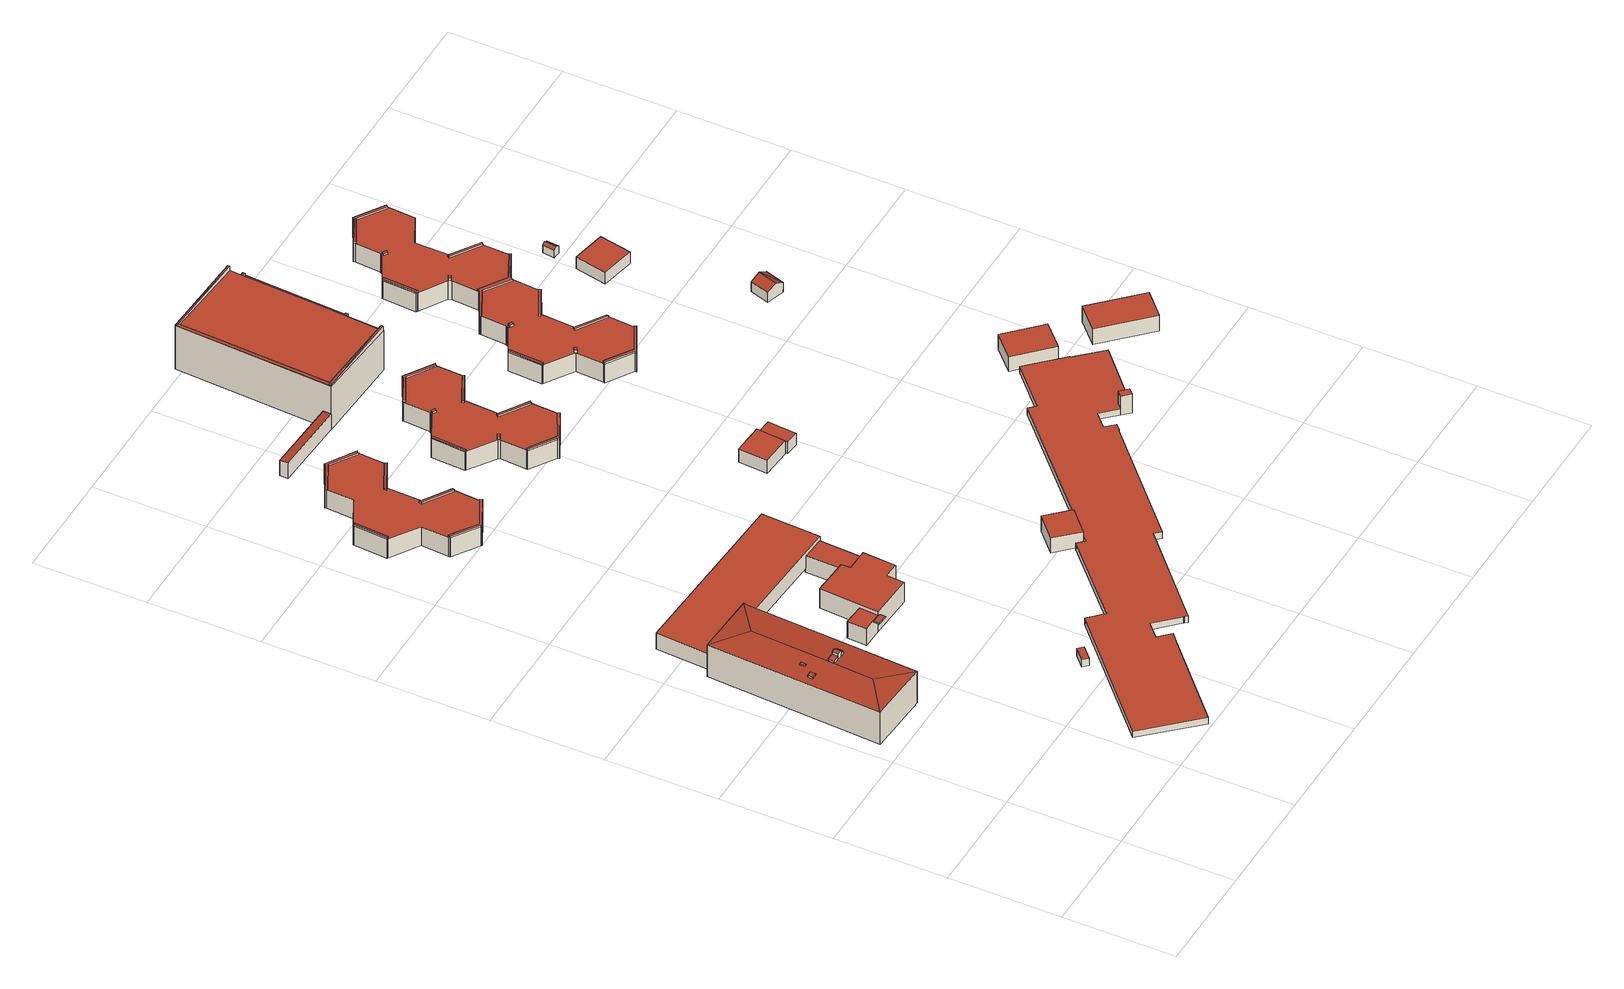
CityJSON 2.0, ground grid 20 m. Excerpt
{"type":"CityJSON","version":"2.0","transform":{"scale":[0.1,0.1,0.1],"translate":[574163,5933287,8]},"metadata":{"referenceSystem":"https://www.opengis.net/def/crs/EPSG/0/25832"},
"CityObjects":{
"building1":{"type":"Building","attributes":{"Grundfläche 2D":"351.339431","Grundhöhe NN":"10.779"},"children":["building1-1","building1-2","building1-3","building1-4","building1-5"],"geometry":[{"type":"Solid","lod":"3","boundaries":[[[[0,1,2,3,4,5,6]],[[4,3,7]],[[8,0,6]],[[8,7,3,2,1,0]],[[6,5,4,9,10]],[[8,6,10,11]],[[7,8,11,12]],[[4,7,12,9]],[[10,9,12,11]]]],"semantics":{"surfaces":[{"type":"RoofSurface"},{"type":"WallSurface"},{"type":"GroundSurface"}],"values":[[0,0,0,0,1,1,1,1,2]]}}]},
"building1-1":{"type":"BuildingInstallation","parents":["building1"],"geometry":[{"type":"MultiSurface","lod":"3","boundaries":[[[13,14,15,16]],[[17,18,16,15]],[[18,19,13,16]],[[19,20,14,13]]],"semantics":{"surfaces":[{"type":"RoofSurface"},{"type":"WallSurface"}],"values":[0,1,1,1]}}]},
"building1-2":{"type":"BuildingInstallation","parents":["building1"],"geometry":[{"type":"MultiSurface","lod":"3","boundaries":[[[21,22,23,24]],[[20,25,26,24,23,14]],[[26,27,21,24]],[[28,17,15,22,21,27]],[[15,14,23,22]]],"semantics":{"surfaces":[{"type":"RoofSurface"},{"type":"WallSurface"}],"values":[0,1,1,1,1]}}]},
"building1-3":{"type":"BuildingInstallation","parents":["building1"],"geometry":[{"type":"MultiSurface","lod":"3","boundaries":[[[29,30,31,32]],[[32,31,33,34]],[[29,32,34,35]],[[30,29,35,36]],[[31,30,36,33]]],"semantics":{"surfaces":[{"type":"RoofSurface"},{"type":"WallSurface"}],"values":[0,1,1,1,1]}}]},
"building1-4":{"type":"BuildingInstallation","parents":["building1"],"geometry":[{"type":"MultiSurface","lod":"3","boundaries":[[[27,26,37,38,39]],[[25,40,37,26]],[[40,41,42,39,38,37]],[[43,28,27,39,42]]],"semantics":{"surfaces":[{"type":"RoofSurface"},{"type":"WallSurface"}],"values":[0,1,1,1]}}]},
"building1-5":{"type":"BuildingInstallation","parents":["building1"],"geometry":[{"type":"MultiSurface","lod":"3","boundaries":[[[44,45,46,47]],[[46,45,48,49]],[[47,46,49,50]],[[44,47,50,51]],[[45,44,51,48]]],"semantics":{"surfaces":[{"type":"RoofSurface"},{"type":"WallSurface"}],"values":[0,1,1,1,1]}}]},
"building2":{"type":"Building","attributes":{"Grundfläche 2D":"3.520420","Grundhöhe NN":"10.067"},"geometry":[{"type":"Solid","lod":"3","boundaries":[[[[52,53,54,55]],[[56,57,55,54]],[[57,58,52,55]],[[58,59,53,52]],[[59,56,54,53]],[[59,58,57,56]]]],"semantics":{"surfaces":[{"type":"RoofSurface"},{"type":"WallSurface"},{"type":"GroundSurface"}],"values":[[0,1,1,1,1,2]]}}]},
"building3":{"type":"Building","attributes":{"Grundfläche 2D":"336.645387","Grundhöhe NN":"10.838"},"geometry":[{"type":"Solid","lod":"3","boundaries":[[[[60,61,62,63,64,65,66]],[[63,62,67,68]],[[64,63,68,69]],[[65,64,69,70]],[[66,65,70,10]],[[60,66,10,71]],[[62,61,60,71,72,67]],[[71,10,70,69,68,67,72]]]],"semantics":{"surfaces":[{"type":"RoofSurface"},{"type":"WallSurface"},{"type":"GroundSurface"}],"values":[[0,1,1,1,1,1,1,2]]}}]},
"building4":{"type":"Building","attributes":{"Grundfläche 2D":"141.285408","Grundhöhe NN":"10.128"},"children":["building4-1"],"geometry":[{"type":"Solid","lod":"3","boundaries":[[[[73,74,75,76,77]],[[78,79,80,81,82,83]],[[84,85,86,87,88,89,90,91,92]],[[83,87,86,93,94,78]],[[87,83,82,88]],[[95,89,88,82,81,96]],[[73,90,89,95,97,74]],[[92,91,90,73,98,99,100,101]],[[84,92,101,102]],[[85,84,102,103]],[[86,85,103,93]],[[75,74,97,104]],[[76,75,104,105]],[[98,73,77,76,105,99]],[[81,80,106,96]],[[79,78,94,107]],[[80,79,107,106]],[[95,96,106,107,94,93,103,102,101,100,99,105,104,97]]]],"semantics":{"surfaces":[{"type":"RoofSurface"},{"type":"WallSurface"},{"type":"GroundSurface"}],"values":[[0,0,0,1,1,1,1,1,1,1,1,1,1,1,1,1,1,2]]}}]},
"building4-1":{"type":"BuildingInstallation","parents":["building4"],"geometry":[{"type":"MultiSurface","lod":"3","boundaries":[[[108,109,110,73,77]],[[110,111,98,73]],[[73,98,112,77]],[[108,77,112,113]],[[109,108,113,114]],[[110,109,114,111]],[[98,111,114,113,112]]],"semantics":{"surfaces":[{"type":"RoofSurface"},{"type":"WallSurface"},{"type":"OuterCeilingSurface"}],"values":[0,1,1,1,1,1,2]}}]},
"building5":{"type":"Building","attributes":{"Grundfläche 2D":"256.558900","Grundhöhe NN":"11.450"},"children":["building5-1","building5-2","building5-3","building5-4","building5-5"],"geometry":[{"type":"Solid","lod":"3","boundaries":[[[[115,116,117,118,119,120,121,122,123,124,125,126,127,128,129,130,131,132,133,134,135,136,137,138,139,140,141,142,143,144,145]],[[124,123,146,147]],[[125,124,147,148]],[[126,125,148,149]],[[127,126,149,150]],[[128,127,150,151]],[[129,128,151,152]],[[130,129,152,153]],[[131,130,153,154]],[[132,131,154,155]],[[133,132,155,156]],[[134,133,156,157]],[[135,134,157,158]],[[136,135,158,159]],[[137,136,159,160]],[[138,137,160,161]],[[139,138,161,162]],[[140,139,162,163]],[[141,140,163,164]],[[142,141,164,165]],[[143,142,165,166]],[[144,143,166,167]],[[145,144,167,168]],[[115,145,168,169]],[[116,115,169,170]],[[117,116,170,171]],[[118,117,171,172]],[[119,118,172,173]],[[120,119,173,174]],[[121,120,174,175]],[[122,121,175,176]],[[123,122,176,146]],[[160,159,158,157,156,155,154,153,152,151,150,149,148,147,146,176,175,174,173,172,171,170,169,168,167,166,165,164,163,162,161]]]],"semantics":{"surfaces":[{"type":"RoofSurface"},{"type":"WallSurface"},{"type":"GroundSurface"}],"values":[[0,1,1,1,1,1,1,1,1,1,1,1,1,1,1,1,1,1,1,1,1,1,1,1,1,1,1,1,1,1,1,1,2]]}}]},
"building5-1":{"type":"BuildingInstallation","parents":["building5"],"geometry":[{"type":"MultiSurface","lod":"3","boundaries":[[[177,178,179,180,181]],[[182,126,127,178,177]],[[127,128,183,179,178]],[[184,181,180,179,183,185]],[[184,182,177,181]]],"semantics":{"surfaces":[{"type":"RoofSurface"},{"type":"WallSurface"}],"values":[0,1,1,1,1]}}]},
"building5-2":{"type":"BuildingInstallation","parents":["building5"],"geometry":[{"type":"MultiSurface","lod":"3","boundaries":[[[186,187,188,189]],[[143,144,187,186]],[[144,145,190,188,187]],[[189,188,190,191]],[[142,143,186,189,191]]],"semantics":{"surfaces":[{"type":"RoofSurface"},{"type":"WallSurface"}],"values":[0,1,1,1,1]}}]},
"building5-3":{"type":"BuildingInstallation","parents":["building5"],"geometry":[{"type":"MultiSurface","lod":"3","boundaries":[[[192,193,194,195,196,197,198,199,200]],[[122,123,201,196,195,194]],[[201,202,197,196]],[[198,197,202,203]],[[203,118,119,200,199,198]],[[119,120,192,200]],[[120,121,193,192]],[[121,122,194,193]]],"semantics":{"surfaces":[{"type":"RoofSurface"},{"type":"WallSurface"}],"values":[0,1,1,1,1,1,1,1]}}]},
"building5-4":{"type":"BuildingInstallation","parents":["building5"],"geometry":[{"type":"MultiSurface","lod":"3","boundaries":[[[204,205,206,207]],[[208,129,130,205,204]],[[206,205,130,209]],[[207,206,209,210]],[[204,207,210,208]]],"semantics":{"surfaces":[{"type":"RoofSurface"},{"type":"WallSurface"}],"values":[0,1,1,1,1]}}]},
"building5-5":{"type":"BuildingInstallation","parents":["building5"],"geometry":[{"type":"MultiSurface","lod":"3","boundaries":[[[211,212,213,214,215,216,217,218,219]],[[138,139,220,215,214,213]],[[216,215,220,221]],[[221,222,217,216]],[[222,134,135,219,218,217]],[[135,136,211,219]],[[136,137,212,211]],[[137,138,213,212]]],"semantics":{"surfaces":[{"type":"RoofSurface"},{"type":"WallSurface"}],"values":[0,1,1,1,1,1,1,1]}}]},
"building6":{"type":"Building","attributes":{"Grundfläche 2D":"19.382523","Grundhöhe NN":"11.910"},"geometry":[{"type":"Solid","lod":"3","boundaries":[[[[223,224,225,226,227]],[[223,227,228,229]],[[225,224,223,229,230,231]],[[226,225,231,232]],[[227,226,232,228]],[[231,230,229,228,232]]]],"semantics":{"surfaces":[{"type":"RoofSurface"},{"type":"WallSurface"},{"type":"GroundSurface"}],"values":[[0,1,1,1,1,2]]}}]},
"building7":{"type":"Building","attributes":{"Grundfläche 2D":"1086.106049","Grundhöhe NN":"9.186"},"geometry":[{"type":"Solid","lod":"3","boundaries":[[[[233,234,235,236]],[[237,238,239,240,241,242,243,244,245,246,247,248,249,250,251,252,253,254,255,256,257,258,259,260,261,262,263,264,265,266,267]],[[235,238,268,269,236]],[[236,269,270,240,233]],[[233,240,239,234]],[[234,239,238,235]],[[242,241,271,272]],[[243,242,272,273]],[[244,243,273,274]],[[245,244,274,275]],[[246,245,275,276]],[[247,246,276,277]],[[248,247,277,278]],[[249,248,278,279]],[[250,249,279,280]],[[251,250,280,281]],[[252,251,281,282]],[[253,252,282,283]],[[254,253,283,284]],[[255,254,284,285]],[[256,255,285,286]],[[257,256,286,287]],[[258,257,287,288]],[[259,258,288,289]],[[260,259,289,290]],[[261,260,290,291]],[[262,261,291,292]],[[263,262,292,293]],[[264,263,293,294]],[[265,264,294,295]],[[266,265,295,296]],[[267,266,296,297]],[[237,267,297,298]],[[238,237,298,268]],[[241,240,270,271]],[[298,297,296,295,294,293,292,291,290,289,288,287,286,285,284,283,282,281,280,279,278,277,276,275,274,273,272,271,270,269,268]]]],"semantics":{"surfaces":[{"type":"RoofSurface"},{"type":"WallSurface"},{"type":"GroundSurface"}],"values":[[0,0,1,1,1,1,1,1,1,1,1,1,1,1,1,1,1,1,1,1,1,1,1,1,1,1,1,1,1,1,1,1,1,1,1,2]]}}]},
"building8":{"type":"Building","attributes":{"Grundfläche 2D":"27.880095","Grundhöhe NN":"9.186"},"geometry":[{"type":"Solid","lod":"3","boundaries":[[[[299,300,301,302]],[[303,304,302,301]],[[304,305,299,302]],[[305,306,300,299]],[[306,303,301,300]],[[306,305,304,303]]]],"semantics":{"surfaces":[{"type":"RoofSurface"},{"type":"WallSurface"},{"type":"GroundSurface"}],"values":[[0,1,1,1,1,2]]}}]},
"building9":{"type":"Building","attributes":{"Grundfläche 2D":"256.251698","Grundhöhe NN":"11.446"},"children":["building9-1","building9-2","building9-3","building9-4","building9-5","building9-6","building9-7"],"geometry":[{"type":"Solid","lod":"3","boundaries":[[[[307,308,309,310,311,312,313,314,315,316,317,318,319,320,321,322,323,324,325,326,327,328,329,330,331,332,333,334,335,336,337,338,339,340,341,342]],[[311,310,343,344]],[[312,311,344,345]],[[313,312,345,346]],[[314,313,346,347]],[[315,314,347,348]],[[349,317,316,315,348,350]],[[318,317,349,351]],[[319,318,351,352]],[[320,319,352,353]],[[321,320,353,354]],[[322,321,354,355]],[[323,322,355,356]],[[324,323,356,357]],[[325,324,357,358]],[[326,325,358,359]],[[327,326,359,360]],[[328,327,360,361]],[[329,328,361,362]],[[330,329,362,363]],[[331,330,363,364]],[[332,331,364,365]],[[333,332,365,366]],[[334,333,366,367]],[[335,334,367,368]],[[336,335,368,369]],[[337,336,369,370]],[[338,337,370,371]],[[339,338,371,372]],[[340,339,372,373]],[[341,340,373,374]],[[342,341,374,375]],[[307,342,375,376]],[[308,307,376,377]],[[309,308,377,378]],[[310,309,378,343]],[[370,369,368,367,366,365,364,363,362,361,360,359,358,357,356,355,354,353,352,351,349,350,348,347,346,345,344,343,378,377,376,375,374,373,372,371]]]],"semantics":{"surfaces":[{"type":"RoofSurface"},{"type":"WallSurface"},{"type":"GroundSurface"}],"values":[[0,1,1,1,1,1,1,1,1,1,1,1,1,1,1,1,1,1,1,1,1,1,1,1,1,1,1,1,1,1,1,1,1,1,1,1,2]]}}]},
"building9-1":{"type":"BuildingInstallation","parents":["building9"],"geometry":[{"type":"MultiSurface","lod":"3","boundaries":[[[379,380,381,382,383,384,385,386,387]],[[309,310,388,383,382,381]],[[388,389,384,383]],[[385,384,389,390]],[[390,341,342,387,386,385]],[[342,307,379,387]],[[307,308,380,379]],[[308,309,381,380]]],"semantics":{"surfaces":[{"type":"RoofSurface"},{"type":"WallSurface"}],"values":[0,1,1,1,1,1,1,1]}}]},
"building9-2":{"type":"BuildingInstallation","parents":["building9"],"geometry":[{"type":"MultiSurface","lod":"3","boundaries":[[[391,392,393,394]],[[395,396,392,391]],[[396,397,393,392]],[[394,393,397,314]],[[314,315,395,391,394]]],"semantics":{"surfaces":[{"type":"RoofSurface"},{"type":"WallSurface"}],"values":[0,1,1,1,1]}}]},
"building9-3":{"type":"BuildingInstallation","parents":["building9"],"geometry":[{"type":"MultiSurface","lod":"3","boundaries":[[[398,399,400,401,402,403,404,405]],[[325,326,406,398,405]],[[399,398,406,407]],[[407,408,400,399]],[[408,321,322,402,401,400]],[[322,323,403,402]],[[323,324,404,403]],[[324,325,405,404]]],"semantics":{"surfaces":[{"type":"RoofSurface"},{"type":"WallSurface"}],"values":[0,1,1,1,1,1,1,1]}}]},
"building9-4":{"type":"BuildingInstallation","parents":["building9"],"geometry":[{"type":"MultiSurface","lod":"3","boundaries":[[[409,410,411,412,413,414]],[[410,409,415,416]],[[416,332,333,412,411,410]],[[333,334,413,412]],[[334,335,415,409,414,413]]],"semantics":{"surfaces":[{"type":"RoofSurface"},{"type":"WallSurface"}],"values":[0,1,1,1,1]}}]},
"building9-5":{"type":"BuildingInstallation","parents":["building9"],"geometry":[{"type":"MultiSurface","lod":"3","boundaries":[[[417,418,419,420]],[[421,422,420,419]],[[417,420,422,423]],[[423,424,418,417]],[[419,418,424,421]]],"semantics":{"surfaces":[{"type":"RoofSurface"},{"type":"WallSurface"}],"values":[0,1,1,1,1]}}]},
"building9-6":{"type":"BuildingInstallation","parents":["building9"],"geometry":[{"type":"MultiSurface","lod":"3","boundaries":[[[425,426,427,428]],[[428,427,429,430]],[[430,431,425,428]],[[426,425,431,432]],[[432,429,427,426]]],"semantics":{"surfaces":[{"type":"RoofSurface"},{"type":"WallSurface"}],"values":[0,1,1,1,1]}}]},
"building9-7":{"type":"BuildingInstallation","parents":["building9"],"geometry":[{"type":"MultiSurface","lod":"3","boundaries":[[[433,434,435,436]],[[317,318,434,433,437]],[[318,438,435,434]],[[438,439,436,435]],[[439,437,433,436]]],"semantics":{"surfaces":[{"type":"RoofSurface"},{"type":"WallSurface"}],"values":[0,1,1,1,1]}}]},
"building10":{"type":"Building","attributes":{"Grundfläche 2D":"41.699483","Grundhöhe NN":"11.208"},"geometry":[{"type":"Solid","lod":"3","boundaries":[[[[440,441,442,443,444,445]],[[446,447,448,449]],[[444,443,450,451]],[[445,444,451,452]],[[440,445,452,453]],[[441,440,453,454]],[[442,441,454,455]],[[446,449,456,457]],[[447,446,457,458]],[[448,447,458,459]],[[443,442,455,456,449,448,459,450]],[[450,459,458,457,456,455,454,453,452,451]]]],"semantics":{"surfaces":[{"type":"RoofSurface"},{"type":"WallSurface"},{"type":"GroundSurface"}],"values":[[0,0,1,1,1,1,1,1,1,1,1,2]]}}]},
"building11":{"type":"Building","attributes":{"Grundfläche 2D":"546.379090","Grundhöhe NN":"11.839"},"children":["building11-1","building11-2"],"geometry":[{"type":"Solid","lod":"3","boundaries":[[[[460,461,462]],[[463,461,460]],[[464,465,466,467,463]],[[467,461,463]],[[468,469,465]],[[469,466,465]],[[470,471,469,468]],[[472,466,469]],[[473,461,467]],[[474,475,476,477,478,479,480,481,482]],[[483,484,485]],[[486,485,484,487,488,489]],[[485,486,460,462]],[[463,460,486,489]],[[463,489,488,465,464]],[[488,487,468,465]],[[470,468,487,490]],[[471,470,490,491]],[[471,491,492,472,469]],[[466,472,492,493,473,467]],[[493,485,462,461,473]],[[478,477,494,495]],[[477,476,496,494]],[[474,482,497,498]],[[475,474,498,499]],[[476,475,499,496]],[[483,485,493,500,501,502]],[[482,481,480,487,484,483,502,497]],[[490,487,480,479,503]],[[478,504,491,490,503,479]],[[491,504,478,495,505,492]],[[493,492,505,500]],[[498,497,502,501,500,505,495,494,496,499]]]],"semantics":{"surfaces":[{"type":"RoofSurface"},{"type":"WallSurface"},{"type":"GroundSurface"}],"values":[[0,0,0,0,0,0,0,0,0,0,0,0,1,1,1,1,1,1,1,1,1,1,1,1,1,1,1,1,1,1,1,1,2]]}}]},
"building11-1":{"type":"BuildingInstallation","parents":["building11"],"geometry":[{"type":"MultiSurface","lod":"3","boundaries":[[[506,504,503,507]],[[507,503,479,508]],[[508,477,506,507]],[[477,478,504,506]],[[503,504,478,479]]],"semantics":{"surfaces":[{"type":"RoofSurface"},{"type":"WallSurface"}],"values":[0,1,1,1,1]}}]},
"building11-2":{"type":"BuildingInstallation","parents":["building11"],"geometry":[{"type":"MultiSurface","lod":"3","boundaries":[[[509,510,511,512]],[[482,474,512,511]],[[474,513,509,512]],[[510,509,513,481]],[[481,482,511,510]]],"semantics":{"surfaces":[{"type":"RoofSurface"},{"type":"WallSurface"}],"values":[0,1,1,1,1]}}]},
"building12":{"type":"Building","attributes":{"Grundfläche 2D":"509.854053","Grundhöhe NN":"11.543"},"children":["building12-1","building12-2","building12-3","building12-4","building12-5","building12-6","building12-7","building12-8","building12-9","building12-10","building12-11","building12-12"],"geometry":[{"type":"Solid","lod":"3","boundaries":[[[[514,515,516,517,518,519,520,521,522,523,524,525,526,527,528,529,530,531,532,533,534,535,536,537,538,539,540,541,542,543,544,545,546,547,548,549,550,551,552,553,554,555,556,557,558,559,560,561,562,563,564,565,566,567,568,569,570,571,572,573]],[[520,519,574,575]],[[521,520,575,576]],[[522,521,576,577]],[[523,522,577,578]],[[524,523,578,579]],[[525,524,579,580]],[[526,525,580,581]],[[527,526,581,582]],[[528,527,582,583]],[[529,528,583,584]],[[530,529,584,585]],[[531,530,585,586]],[[532,531,586,587]],[[533,532,587,588]],[[534,533,588,589]],[[535,534,589,590]],[[536,535,590,591]],[[537,536,591,592]],[[538,537,592,593]],[[539,538,593,594]],[[540,539,594,595]],[[541,540,595,596]],[[542,541,596,597]],[[543,542,597,598]],[[544,543,598,599]],[[545,544,599,600]],[[546,545,600,601]],[[547,546,601,602]],[[548,547,602,603]],[[549,548,603,604]],[[550,549,604,605]],[[551,550,605,606]],[[552,551,606,607]],[[553,552,607,608]],[[554,553,608,609]],[[555,554,609,610]],[[556,555,610,611]],[[557,556,611,612]],[[558,557,612,613]],[[559,558,613,614]],[[560,559,614,615]],[[561,560,615,616]],[[562,561,616,617]],[[563,562,617,618]],[[564,563,618,619]],[[565,564,619,620]],[[566,565,620,621]],[[567,566,621,622]],[[568,567,622,623]],[[569,568,623,624]],[[570,569,624,625]],[[571,570,625,626]],[[572,571,626,627]],[[573,572,627,628]],[[514,573,628,629]],[[515,514,629,630]],[[516,515,630,631]],[[517,516,631,632]],[[518,517,632,633]],[[519,518,633,574]],[[623,622,621,620,619,618,617,616,615,614,613,612,611,610,609,608,607,606,605,604,603,602,601,600,599,598,597,596,595,594,593,592,591,590,589,588,587,586,585,584,583,582,581,580,579,578,577,576,575,574,633,632,631,630,629,628,627,626,625,624]]]],"semantics":{"surfaces":[{"type":"RoofSurface"},{"type":"WallSurface"},{"type":"GroundSurface"}],"values":[[0,1,1,1,1,1,1,1,1,1,1,1,1,1,1,1,1,1,1,1,1,1,1,1,1,1,1,1,1,1,1,1,1,1,1,1,1,1,1,1,1,1,1,1,1,1,1,1,1,1,1,1,1,1,1,1,1,1,1,1,1,2]]}}]},
"building12-1":{"type":"BuildingInstallation","parents":["building12"],"geometry":[{"type":"MultiSurface","lod":"3","boundaries":[[[634,635,636,637,638,639,640,641,642]],[[544,545,636,635]],[[545,643,637,636]],[[643,644,638,637]],[[639,638,644,645]],[[645,540,640,639]],[[540,541,641,640]],[[541,542,642,641]],[[542,543,634,642]],[[543,544,635,634]]],"semantics":{"surfaces":[{"type":"RoofSurface"},{"type":"WallSurface"}],"values":[0,1,1,1,1,1,1,1,1,1]}}]},
"building12-2":{"type":"BuildingInstallation","parents":["building12"],"geometry":[{"type":"MultiSurface","lod":"3","boundaries":[[[646,647,648,649,650]],[[521,522,651,648,647]],[[649,648,651,652]],[[652,519,520,646,650,649]],[[520,521,647,646]]],"semantics":{"surfaces":[{"type":"RoofSurface"},{"type":"WallSurface"}],"values":[0,1,1,1,1]}}]},
"building12-3":{"type":"BuildingInstallation","parents":["building12"],"geometry":[{"type":"MultiSurface","lod":"3","boundaries":[[[653,654,655,656]],[[656,655,657,658]],[[658,659,653,656]],[[654,653,659,660]],[[655,654,660,657]]],"semantics":{"surfaces":[{"type":"RoofSurface"},{"type":"WallSurface"}],"values":[0,1,1,1,1]}}]},
"building12-4":{"type":"BuildingInstallation","parents":["building12"],"geometry":[{"type":"MultiSurface","lod":"3","boundaries":[[[661,662,663,664,665,666,667,668,669,670,671,672,673,674,675]],[[560,561,676,667,666,665]],[[668,667,676,677]],[[677,678,679,670,669,668]],[[679,526,527,672,671,670]],[[527,528,673,672]],[[528,529,680,675,674,673]],[[661,675,680,681]],[[681,682,662,661]],[[682,558,559,664,663,662]],[[559,560,665,664]]],"semantics":{"surfaces":[{"type":"RoofSurface"},{"type":"WallSurface"}],"values":[0,1,1,1,1,1,1,1,1,1,1]}}]},
"building12-5":{"type":"BuildingInstallation","parents":["building12"],"geometry":[{"type":"MultiSurface","lod":"3","boundaries":[[[683,684,685,686]],[[684,683,687,688]],[[688,689,685,684]],[[686,685,689,549]],[[549,550,687,683,686]]],"semantics":{"surfaces":[{"type":"RoofSurface"},{"type":"WallSurface"}],"values":[0,1,1,1,1]}}]},
"building12-6":{"type":"BuildingInstallation","parents":["building12"],"geometry":[{"type":"MultiSurface","lod":"3","boundaries":[[[690,691,692,693,694,695,696,697]],[[572,573,698,693,692,691]],[[694,693,698,699]],[[699,700,695,694]],[[700,569,696,695]],[[569,570,697,696]],[[570,571,690,697]],[[571,572,691,690]]],"semantics":{"surfaces":[{"type":"RoofSurface"},{"type":"WallSurface"}],"values":[0,1,1,1,1,1,1,1]}}]},
"building12-7":{"type":"BuildingInstallation","parents":["building12"],"geometry":[{"type":"MultiSurface","lod":"3","boundaries":[[[701,702,703,704]],[[704,703,705,706]],[[701,704,706,707]],[[702,701,707,708]],[[703,702,708,705]]],"semantics":{"surfaces":[{"type":"RoofSurface"},{"type":"WallSurface"}],"values":[0,1,1,1,1]}}]},
"building12-8":{"type":"BuildingInstallation","parents":["building12"],"geometry":[{"type":"MultiSurface","lod":"3","boundaries":[[[709,710,711,712]],[[712,711,713,714]],[[714,715,709,712]],[[710,709,715,716]],[[716,713,711,710]]],"semantics":{"surfaces":[{"type":"RoofSurface"},{"type":"WallSurface"}],"values":[0,1,1,1,1]}}]},
"building12-9":{"type":"BuildingInstallation","parents":["building12"],"geometry":[{"type":"MultiSurface","lod":"3","boundaries":[[[717,718,719,720]],[[720,719,721,722]],[[722,723,717,720]],[[718,717,723,724]],[[724,721,719,718]]],"semantics":{"surfaces":[{"type":"RoofSurface"},{"type":"WallSurface"}],"values":[0,1,1,1,1]}}]},
"building12-10":{"type":"BuildingInstallation","parents":["building12"],"geometry":[{"type":"MultiSurface","lod":"3","boundaries":[[[725,726,727,728]],[[729,730,726,725]],[[730,553,554,727,726]],[[554,731,728,727]],[[731,729,725,728]]],"semantics":{"surfaces":[{"type":"RoofSurface"},{"type":"WallSurface"}],"values":[0,1,1,1,1]}}]},
"building12-11":{"type":"BuildingInstallation","parents":["building12"],"geometry":[{"type":"MultiSurface","lod":"3","boundaries":[[[732,733,734,735]],[[736,733,732,565,566]],[[734,733,736,737]],[[738,735,734,737]],[[732,735,738,565]]],"semantics":{"surfaces":[{"type":"RoofSurface"},{"type":"WallSurface"}],"values":[0,1,1,1,1]}}]},
"building12-12":{"type":"BuildingInstallation","parents":["building12"],"geometry":[{"type":"MultiSurface","lod":"3","boundaries":[[[739,740,741,742,743]],[[744,535,741,740]],[[535,536,742,741]],[[536,537,745,739,743,742]],[[744,740,739,745]]],"semantics":{"surfaces":[{"type":"RoofSurface"},{"type":"WallSurface"}],"values":[0,1,1,1,1]}}]},
"building13":{"type":"Building","attributes":{"Grundfläche 2D":"44.753255","Grundhöhe NN":"8.261"},"geometry":[{"type":"Solid","lod":"3","boundaries":[[[[746,747,748,749]],[[750,751,749,748]],[[751,752,746,749]],[[752,753,747,746]],[[753,750,748,747]],[[753,752,751,750]]]],"semantics":{"surfaces":[{"type":"RoofSurface"},{"type":"WallSurface"},{"type":"GroundSurface"}],"values":[[0,1,1,1,1,2]]}}]},
"building14":{"type":"Building","attributes":{"Grundfläche 2D":"12.647033","Grundhöhe NN":"11.304"},"geometry":[{"type":"Solid","lod":"3","boundaries":[[[[754,755,756]],[[757,755,754]],[[758,757,754,759]],[[756,755,760,761]],[[759,754,756,761,762]],[[758,759,762,763]],[[760,755,757,758,763]],[[761,760,763,762]]]],"semantics":{"surfaces":[{"type":"RoofSurface"},{"type":"WallSurface"},{"type":"GroundSurface"}],"values":[[0,0,0,1,1,1,1,2]]}}]},
"building15":{"type":"Building","attributes":{"Grundfläche 2D":"35.865551","Grundhöhe NN":"11.592"},"geometry":[{"type":"Solid","lod":"3","boundaries":[[[[764,765,766,767]],[[768,769,767,766]],[[769,770,764,767]],[[770,771,765,764]],[[771,768,766,765]],[[771,770,769,768]]]],"semantics":{"surfaces":[{"type":"RoofSurface"},{"type":"WallSurface"},{"type":"GroundSurface"}],"values":[[0,1,1,1,1,2]]}}]},
"building16":{"type":"Building","attributes":{"Grundfläche 2D":"2.549662","Grundhöhe NN":"11.665"},"geometry":[{"type":"Solid","lod":"3","boundaries":[[[[772,773,774,775]],[[776,772,777]],[[772,776,773]],[[775,774,778,779]],[[780,777,772,775,779,781]],[[776,777,780,782]],[[778,774,773,776,782]],[[780,781,779,778,782]]]],"semantics":{"surfaces":[{"type":"RoofSurface"},{"type":"WallSurface"},{"type":"GroundSurface"}],"values":[[0,0,0,1,1,1,1,2]]}}]},
"building17":{"type":"Building","attributes":{"Grundfläche 2D":"60.422712","Grundhöhe NN":"8.013"},"geometry":[{"type":"Solid","lod":"3","boundaries":[[[[783,784,785,786]],[[787,788,786,785]],[[788,789,783,786]],[[789,790,784,783]],[[790,787,785,784]],[[790,789,788,787]]]],"semantics":{"surfaces":[{"type":"RoofSurface"},{"type":"WallSurface"},{"type":"GroundSurface"}],"values":[[0,1,1,1,1,2]]}}]}
},
"vertices":[
[74,685,99],[67,547,99],[66,536,99],[62,466,99],[114,416,94],[131,724,94],[132,728,94],[2,422,94],[19,734,94],[114,416,28],[132,728,28],[19,734,28],[2,422,28],
[95,546,103],[88,547,103],[88,535,103],[95,535,103],[88,535,97],[95,535,96],[95,546,96],[88,547,97],
[80,536,108],[88,535,108],[88,547,108],[81,547,108],[81,547,98],[81,547,103],[80,536,103],[80,536,98],
[22,551,99],[32,551,99],[32,560,99],[23,560,99],[32,560,96],[23,560,95],[22,551,95],[32,551,96],
[68,547,103],[67,546,103],[67,536,103],[68,547,99],[67,546,99],[67,536,99],[71,536,98],
[41,574,99],[45,574,99],[46,583,99],[41,583,99],[45,574,97],[46,583,97],[41,583,97],[41,574,97],
[343,242,36],[334,251,36],[314,232,36],[322,223,36],[314,232,21],[322,223,21],[343,242,21],[334,251,21],
[131,724,61],[355,712,61],[358,712,61],[363,817,61],[40,834,61],[34,733,61],[132,728,61],[358,712,28],[363,817,28],[40,834,28],[34,733,28],[131,724,28],[355,712,28],
[242,550,55],[244,584,55],[207,586,55],[205,551,55],[226,551,55],[351,635,55],[355,712,55],[314,715,55],[312,652,55],[314,652,55],[314,636,55],[324,578,62],[351,576,62],[354,635,62],[314,636,62],[314,652,62],[249,656,62],[242,550,62],[245,550,62],[322,546,62],[354,635,21],[351,635,21],[249,656,21],[312,652,21],[244,584,21],[242,550,53],[242,550,21],[245,550,21],[322,546,21],[324,578,21],[351,576,21],[207,586,21],[205,551,21],[314,715,21],[355,712,21],
[225,540,55],[245,539,55],[245,550,55],[245,550,53],[226,551,53],[225,540,53],[245,539,53],
[32,1298,73],[81,1266,73],[78,1216,73],[79,1215,73],[78,1214,73],[123,1184,73],[125,1182,73],[178,1209,73],[177,1210,73],[177,1211,73],[180,1259,73],[179,1260,73],[180,1262,73],[135,1292,73],[137,1355,73],[186,1380,73],[187,1381,73],[186,1384,73],[189,1433,73],[188,1433,73],[190,1434,73],[139,1466,73],[138,1463,73],[90,1439,73],[91,1437,73],[88,1388,73],[35,1361,73],[35,1360,73],[34,1360,73],[30,1299,73],[32,1299,73],[177,1210,34],[177,1211,34],[180,1259,34],[179,1260,34],[180,1262,34],[135,1292,34],[137,1355,34],[186,1380,34],[187,1381,34],[186,1384,34],[189,1433,34],[188,1433,34],[190,1434,34],[139,1466,34],[138,1463,34],[90,1439,34],[91,1437,34],[88,1388,34],[35,1361,34],[35,1360,34],[34,1360,34],[30,1299,34],[32,1299,34],[32,1298,34],[81,1266,34],[78,1216,34],[79,1215,34],[78,1214,34],[123,1184,34],[125,1182,34],[178,1209,34],
[178,1258,76],[180,1262,76],[129,1295,76],[129,1292,76],[129,1290,76],[178,1258,73],[129,1295,73],[129,1290,73],[129,1292,73],
[34,1360,76],[30,1299,76],[34,1299,76],[38,1360,76],[34,1299,73],[38,1360,73],
[123,1184,76],[125,1182,76],[178,1209,76],[177,1210,76],[176,1213,76],[126,1187,76],[80,1218,76],[79,1215,76],[78,1214,76],[176,1213,73],[126,1187,73],[80,1218,73],
[132,1353,76],[186,1380,76],[184,1384,76],[132,1358,76],[132,1353,73],[184,1384,73],[132,1358,73],
[139,1466,76],[138,1463,76],[90,1439,76],[91,1437,76],[92,1435,76],[141,1460,76],[187,1430,76],[188,1433,76],[190,1434,76],[92,1435,73],[141,1460,73],[187,1430,73],
[120,1534,70],[120,1520,71],[120,1519,71],[253,1513,71],[254,1527,70],[254,1527,39],[120,1534,39],[120,1520,39],[120,1519,39],[253,1513,39],
[896,450,51],[883,463,51],[874,454,51],[887,441,51],[848,482,25],[874,454,25],[883,463,25],[896,450,25],[987,535,25],[945,580,25],[946,581,25],[890,639,25],[820,572,25],[809,584,25],[574,360,25],[563,371,25],[439,253,25],[414,278,25],[213,90,25],[295,1,25],[430,127,25],[431,127,25],[445,140,25],[425,160,25],[449,183,25],[487,143,25],[488,143,25],[492,138,25],[493,139,25],[638,275,25],[648,264,25],[828,434,25],[829,433,25],[839,443,25],[824,459,25],[874,454,12],[887,441,12],[896,450,12],[987,535,12],[945,580,12],[946,581,12],[890,639,12],[820,572,12],[809,584,12],[574,360,12],[563,371,12],[439,253,12],[414,278,12],[213,90,12],[295,1,12],[430,127,12],[431,127,12],[445,140,12],[425,160,12],[449,183,12],[487,143,12],[488,143,12],[492,138,12],[493,139,12],[638,275,12],[648,264,12],[828,434,12],[829,433,12],[839,443,12],[824,459,12],[848,482,12],
[574,364,43],[613,401,43],[577,439,43],[538,402,43],[577,439,12],[538,402,12],[574,364,12],[613,401,12],
[359,1172,73],[361,1169,73],[414,1196,73],[413,1198,73],[414,1199,73],[416,1246,73],[418,1248,73],[417,1250,73],[371,1279,73],[371,1282,73],[374,1342,73],[423,1367,73],[424,1368,73],[426,1417,73],[425,1419,73],[427,1421,73],[377,1453,73],[375,1450,73],[327,1426,73],[328,1425,73],[327,1424,73],[324,1377,73],[322,1374,73],[323,1373,73],[273,1348,73],[273,1347,73],[271,1347,73],[268,1286,73],[270,1286,73],[270,1285,73],[316,1254,73],[316,1253,73],[318,1251,73],[315,1204,73],[316,1203,73],[315,1201,73],[413,1198,34],[414,1199,34],[416,1246,34],[418,1248,34],[417,1250,34],[371,1279,34],[374,1342,34],[371,1282,34],[423,1367,34],[424,1368,34],[426,1417,34],[425,1419,34],[427,1421,34],[377,1453,34],[375,1450,34],[327,1426,34],[328,1425,34],[327,1424,34],[324,1377,34],[322,1374,34],[323,1373,34],[273,1348,34],[273,1347,34],[271,1347,34],[268,1286,34],[270,1286,34],[270,1285,34],[316,1254,34],[316,1253,34],[318,1251,34],[315,1204,34],[316,1203,34],[315,1201,34],[359,1172,34],[361,1169,34],[414,1196,34],
[359,1172,76],[361,1169,76],[414,1196,76],[413,1198,76],[412,1200,76],[364,1174,76],[317,1204,76],[316,1203,76],[315,1201,76],[412,1200,73],[364,1174,73],[317,1204,73],
[366,1282,76],[364,1279,76],[414,1246,76],[417,1250,76],[366,1282,73],[364,1279,73],[414,1246,73],
[329,1422,76],[378,1447,76],[424,1418,76],[425,1419,76],[427,1421,76],[377,1453,76],[375,1450,76],[327,1426,76],[329,1422,73],[378,1447,73],[424,1418,73],
[271,1286,76],[275,1347,76],[273,1347,76],[271,1347,76],[268,1286,76],[270,1286,76],[271,1286,73],[275,1347,73],
[324,1259,77],[318,1256,77],[320,1252,77],[326,1255,77],[320,1252,73],[326,1255,73],[324,1259,73],[318,1256,73],
[329,1368,77],[332,1373,77],[326,1376,77],[324,1372,77],[326,1376,73],[324,1372,73],[329,1368,73],[332,1373,73],
[370,1341,76],[423,1367,76],[421,1371,76],[368,1344,76],[370,1341,73],[421,1371,73],[368,1344,73],
[560,859,56],[564,910,56],[538,912,56],[536,887,56],[538,887,56],[536,861,56],[484,920,59],[480,868,59],[534,864,59],[538,916,59],[536,887,32],[538,887,32],[536,861,32],[560,859,32],[564,910,32],[538,912,32],[538,916,32],[484,920,32],[480,868,32],[534,864,32],
[414,1509,129],[257,1513,129],[414,1505,129],[258,1518,130],[270,1756,130],[272,1789,130],[267,1790,129],[253,1518,129],[429,1781,129],[272,1793,129],[429,1782,129],[429,1785,129],[268,1793,129],[253,1513,129],[467,1594,73],[468,1594,73],[478,1784,73],[477,1784,73],[429,1785,73],[429,1782,73],[429,1781,73],[420,1600,73],[420,1597,73],[415,1505,120],[420,1597,120],[414,1505,120],[414,1509,120],[429,1781,120],[272,1789,127],[258,1518,127],[429,1782,120],[429,1785,120],[268,1793,128],[253,1513,128],[477,1784,38],[429,1785,38],[478,1784,38],[420,1597,38],[467,1594,38],[468,1594,38],[253,1513,38],[414,1505,38],[415,1505,38],[429,1782,77],[429,1785,77],[268,1793,38],
[477,1784,77],[477,1779,77],[477,1779,73],
[467,1598,77],[420,1600,77],[420,1597,77],[467,1594,77],[467,1598,73],
[619,1614,73],[618,1615,73],[616,1612,73],[617,1612,73],[567,1586,73],[567,1585,73],[565,1585,73],[562,1524,73],[564,1524,73],[564,1523,73],[610,1494,73],[613,1489,73],[610,1441,73],[608,1438,73],[561,1414,73],[562,1411,73],[561,1411,73],[558,1363,73],[557,1364,73],[556,1361,73],[557,1361,73],[505,1334,73],[502,1273,73],[504,1273,73],[504,1272,73],[552,1240,73],[550,1191,73],[549,1188,73],[594,1159,73],[595,1156,73],[648,1183,73],[647,1185,73],[648,1186,73],[651,1233,73],[653,1236,73],[651,1237,73],[608,1266,73],[608,1267,73],[605,1269,73],[608,1329,73],[657,1355,73],[659,1356,73],[657,1360,73],[660,1406,73],[658,1407,73],[660,1410,73],[709,1434,73],[708,1435,73],[709,1436,73],[711,1484,73],[713,1487,73],[712,1488,73],[666,1518,73],[666,1581,73],[718,1607,73],[721,1659,73],[671,1692,73],[669,1688,73],[621,1665,73],[622,1662,73],[567,1585,35],[565,1585,35],[562,1524,35],[564,1524,35],[564,1523,35],[610,1494,35],[613,1489,35],[610,1441,35],[608,1438,35],[561,1414,35],[562,1411,35],[561,1411,35],[558,1363,35],[557,1364,35],[556,1361,35],[557,1361,35],[505,1334,35],[502,1273,35],[504,1273,35],[504,1272,35],[552,1240,35],[550,1191,35],[549,1188,35],[594,1159,35],[595,1156,35],[648,1183,35],[647,1185,35],[648,1186,35],[651,1233,35],[653,1236,35],[651,1237,35],[608,1266,35],[608,1267,35],[605,1269,35],[608,1329,35],[657,1355,35],[659,1356,35],[657,1360,35],[660,1406,35],[658,1407,35],[660,1410,35],[709,1434,35],[708,1435,35],[709,1436,35],[711,1484,35],[713,1487,35],[712,1488,35],[666,1518,35],[666,1581,35],[718,1607,35],[721,1659,35],[671,1692,35],[669,1688,35],[621,1665,35],[622,1662,35],[619,1614,35],[618,1615,35],[616,1612,35],[617,1612,35],[567,1586,35],
[595,1156,77],[648,1183,77],[647,1185,77],[646,1187,77],[598,1162,77],[552,1192,77],[550,1191,77],[549,1188,77],[594,1159,77],[646,1187,73],[598,1162,73],[552,1192,73],
[565,1585,76],[562,1524,76],[566,1524,76],[569,1585,76],[567,1585,76],[566,1524,73],[569,1585,73],
[564,1355,77],[567,1360,77],[561,1363,77],[558,1359,77],[561,1363,73],[558,1359,73],[564,1355,73],[567,1360,73],
[612,1435,76],[657,1405,76],[658,1407,76],[660,1410,76],[709,1434,76],[708,1435,76],[707,1437,76],[658,1413,76],[612,1443,76],[611,1443,76],[610,1441,76],[608,1438,76],[561,1414,76],[562,1411,76],[563,1410,76],[707,1437,73],[658,1413,73],[612,1443,73],[611,1443,73],[563,1410,73],[612,1435,73],[657,1405,73],
[601,1270,76],[599,1266,76],[649,1234,76],[651,1237,76],[601,1270,73],[599,1266,73],[649,1234,73],
[669,1688,76],[621,1665,76],[622,1662,76],[623,1661,76],[672,1686,76],[718,1655,76],[721,1659,76],[671,1692,76],[623,1661,73],[672,1686,73],[718,1655,73],
[612,1494,77],[614,1490,77],[620,1493,77],[618,1497,77],[620,1493,73],[618,1497,73],[612,1494,73],[614,1490,73],
[561,1243,77],[558,1247,77],[552,1243,77],[554,1239,77],[552,1243,73],[554,1239,73],[561,1243,73],[558,1247,73],
[624,1606,76],[627,1610,76],[621,1614,76],[618,1610,76],[621,1614,73],[618,1610,73],[624,1606,73],[627,1610,73],
[603,1331,76],[605,1328,76],[657,1355,76],[655,1358,76],[603,1331,73],[605,1328,73],[655,1358,73],
[712,1488,76],[661,1521,76],[659,1517,76],[709,1484,76],[661,1521,73],[659,1517,73],[709,1484,73],
[506,1273,76],[509,1334,76],[505,1334,76],[502,1273,76],[504,1273,76],[509,1334,73],[506,1273,73],
[951,603,33],[990,642,33],[933,699,33],[894,660,33],[933,699,3],[894,660,3],[951,603,3],[990,642,3],
[864,1081,61],[867,1041,53],[879,1076,52],[852,1045,61],[835,1051,53],[846,1086,52],[867,1041,33],[879,1076,33],[846,1086,33],[835,1051,33],
[754,1293,60],[814,1281,60],[825,1338,60],[765,1350,60],[825,1338,36],[765,1350,36],[754,1293,36],[814,1281,36],
[777,1391,56],[779,1412,56],[774,1413,52],[771,1391,52],[785,1412,52],[783,1390,52],[774,1413,37],[771,1391,37],[783,1390,37],[777,1391,37],[785,1412,37],
[1089,498,32],[1129,537,32],[1053,614,32],[1013,575,32],[1053,614,0],[1013,575,0],[1089,498,0],[1129,537,0]
]}
